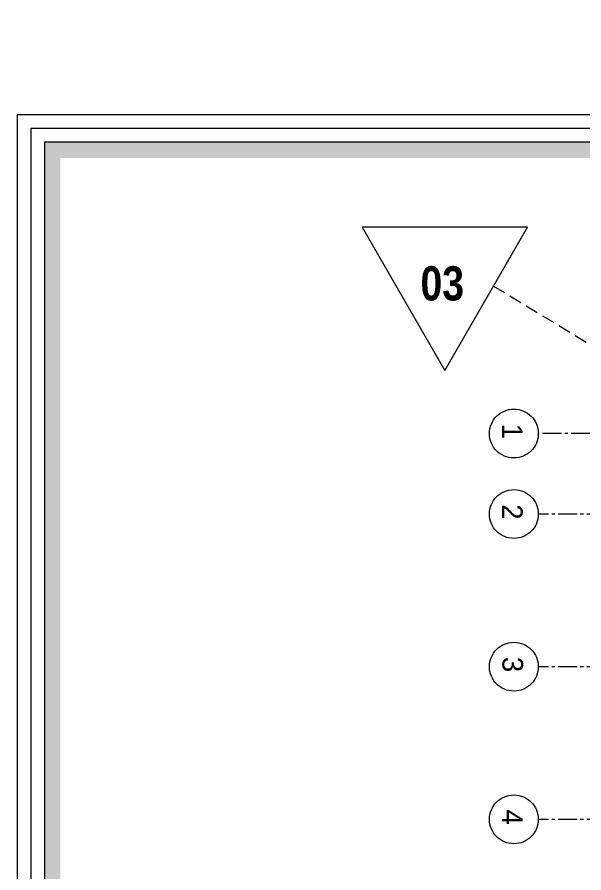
# Model space of a CAD drawing. Header units: inches. Extents: x -68096 to 69834, y -16833 to 17650.
# Drawn here: x 752.44 to 774.71, y 230.93 to 264.57 of the extents above; entities that cross this region are included whole.
import ezdxf

# ---------------------------------------------------------------- set-up
doc = ezdxf.new("R2010")
doc.units = ezdxf.units.IN
doc.header["$MEASUREMENT"] = 0
doc.linetypes.add('CENTER2', pattern=[1.125, 0.75, -0.125, 0.125, -0.125])
doc.linetypes.add('HIDDEN', pattern=[0.375, 0.25, -0.125])
for name, color, linetype in [('A-TEXT', 3, 'Continuous'), ('AXES', 251, 'CENTER2'), ('TEXT', 23, 'Continuous'), ('WIN', 1, 'Continuous')]:
    doc.layers.add(name, color=color, linetype=linetype)
doc.styles.add('ARAIL BOLD', font='ARIALNB.TTF')
doc.styles.add('Browallia', font='')
doc.styles.add('ROMANS', font='romans.shx')
doc.styles.get('Browallia').set_extended_font_data('BrowalliaUPC')

# ---------------------------------------------------------------- blocks, each defined once
blk = doc.blocks.new('HHHN')
at = {"lineweight": 0, "char_height": 0.2, "attachment_point": 3, "rotation": 90, "style": 'ROMANS'}
for s, insert in [('{\\fOptima|b0|i0|c0|p2;Fire Water Tank 1 \\P( Effective Capacity = 255.50 Gallon)\\P               = 511 cu.mt\\P(25.00M X 2.50M X 4.10M)}', (1061.312, 16659.023, -271149.143)), ('{\\fOptima|b0|i0|c0|p2;Fire Water Tank 2 \\P( Effective Capacity = 255.50 Gallon)\\P               = 511 cu.mt\\P(25.00M X 2.50M X 4.10M)}', (1064.032, 16659.023, -271149.143))]:
    blk.add_mtext_dynamic_manual_height_columns(s, width=34482.43313, gutter_width=1, heights=[0], dxfattribs=dict(at, insert=insert))

msp = doc.modelspace()

# ---------------------------------------------------------------- hatches: boundary and pattern name
at = {"layer": 'WIN', "linetype": 'Continuous', "lineweight": 0}
h = msp.add_hatch(color=86, dxfattribs=at)
h.paths.add_polyline_path([(753.52048, 259.65313), (753.52048, 111.45572), (963.30992, 111.45572), (963.30992, 259.65313)])
h.paths.add_polyline_path([(922.89008, 259.02765), (922.89008, 112.11079), (962.68444, 112.11079), (962.68444, 259.02765)], flags=16)
h.paths.add_polyline_path([(922.26459, 112.11079), (754.14633, 112.11079), (754.14633, 259.02765), (922.26459, 259.02765)], flags=16)
h = msp.add_hatch(color=7, dxfattribs=at)
h.paths.add_polyline_path([(753.52048, 259.65313), (753.52048, 111.45572), (963.30992, 111.45572), (963.30992, 259.65313)])
h.paths.add_polyline_path([(922.89008, 259.02765), (922.89008, 112.11079), (962.68444, 112.11079), (962.68444, 259.02765)], flags=16)
h.paths.add_polyline_path([(922.26459, 112.11079), (754.14633, 112.11079), (754.14633, 259.02765), (922.26459, 259.02765)], flags=16)

# ---------------------------------------------------------------- linework, layer by layer
at = {"color": 251, "linetype": 'HIDDEN', "lineweight": 0, "ltscale": 2, "true_color": 0x636466}
msp.add_line((771.16704, 253.997), (778.28656, 249.68273), dxfattribs=at)
at = {"color": 251, "lineweight": 0, "true_color": 0x636466}
msp.add_lwpolyline([(769.25307, 250.6819), (772.5031, 256.31112), (766.00304, 256.31112)], close=True, dxfattribs=at)
at = {"layer": 'AXES', "color": 251, "lineweight": 0, "true_color": 0x636466}
for p, q in [((860.46026, 248.20153), (772.92187, 248.20153)), ((780.07345, 245.03723), (772.92187, 245.03723)), ((780.07345, 239.03723), (772.92187, 239.03723)), ((780.07345, 233.03723), (772.92187, 233.03723))]:
    msp.add_line(p, q, dxfattribs=at)
at = {"layer": 'AXES', "color": 251, "lineweight": 0, "ltscale": 25, "true_color": 0x636466}
for centre in [(771.96187, 248.20153), (771.96187, 245.03723), (771.96187, 239.03723), (771.96187, 233.03723)]:
    msp.add_circle(centre, 0.96, dxfattribs=at)
at = {"layer": 'WIN', "color": 7, "linetype": 'Continuous', "lineweight": 0}
for points in [[(752.44464, 110.37988), (964.38576, 110.37988), (964.38576, 260.72897), (752.44464, 260.72897)], [(752.44464, 110.37988), (964.38576, 110.37988), (964.38576, 260.72897), (752.44464, 260.72897)], [(752.98256, 110.9178), (963.84784, 110.9178), (963.84784, 260.19105), (752.98256, 260.19105)], [(752.98256, 110.9178), (963.84784, 110.9178), (963.84784, 260.19105), (752.98256, 260.19105)], [(753.52048, 111.45572), (963.30992, 111.45572), (963.30992, 259.65313), (753.52048, 259.65313)], [(753.52048, 111.45572), (963.30992, 111.45572), (963.30992, 259.65313), (753.52048, 259.65313)]]:
    msp.add_lwpolyline(points, close=True, dxfattribs=at)

# ---------------------------------------------------------------- block references
at = {"color": 1, "lineweight": 0}
msp.add_blockref('HHHN', (-291.60316, 990.67301), dxfattribs=at)

# ---------------------------------------------------------------- texts
at = {"layer": 'A-TEXT', "color": 251, "linetype": 'ByBlock', "lineweight": 0, "true_color": 0x636466, "style": 'Browallia'}
for s, p in [('1', (771.49811, 248.58714)), ('2', (771.49811, 245.42285)), ('3', (771.51249, 239.42285)), ('4', (771.50149, 233.42285))]:
    msp.add_text(s, height=0.81, rotation=270, dxfattribs=at).set_placement(p)
at = {"layer": 'TEXT', "color": 251, "lineweight": 0, "true_color": 0x636466, "style": 'ARAIL BOLD'}
msp.add_text('03', height=1.341471, rotation=0.000267, dxfattribs=at).set_placement((768.29475, 253.43249))

doc.saveas('drawing.dxf')
